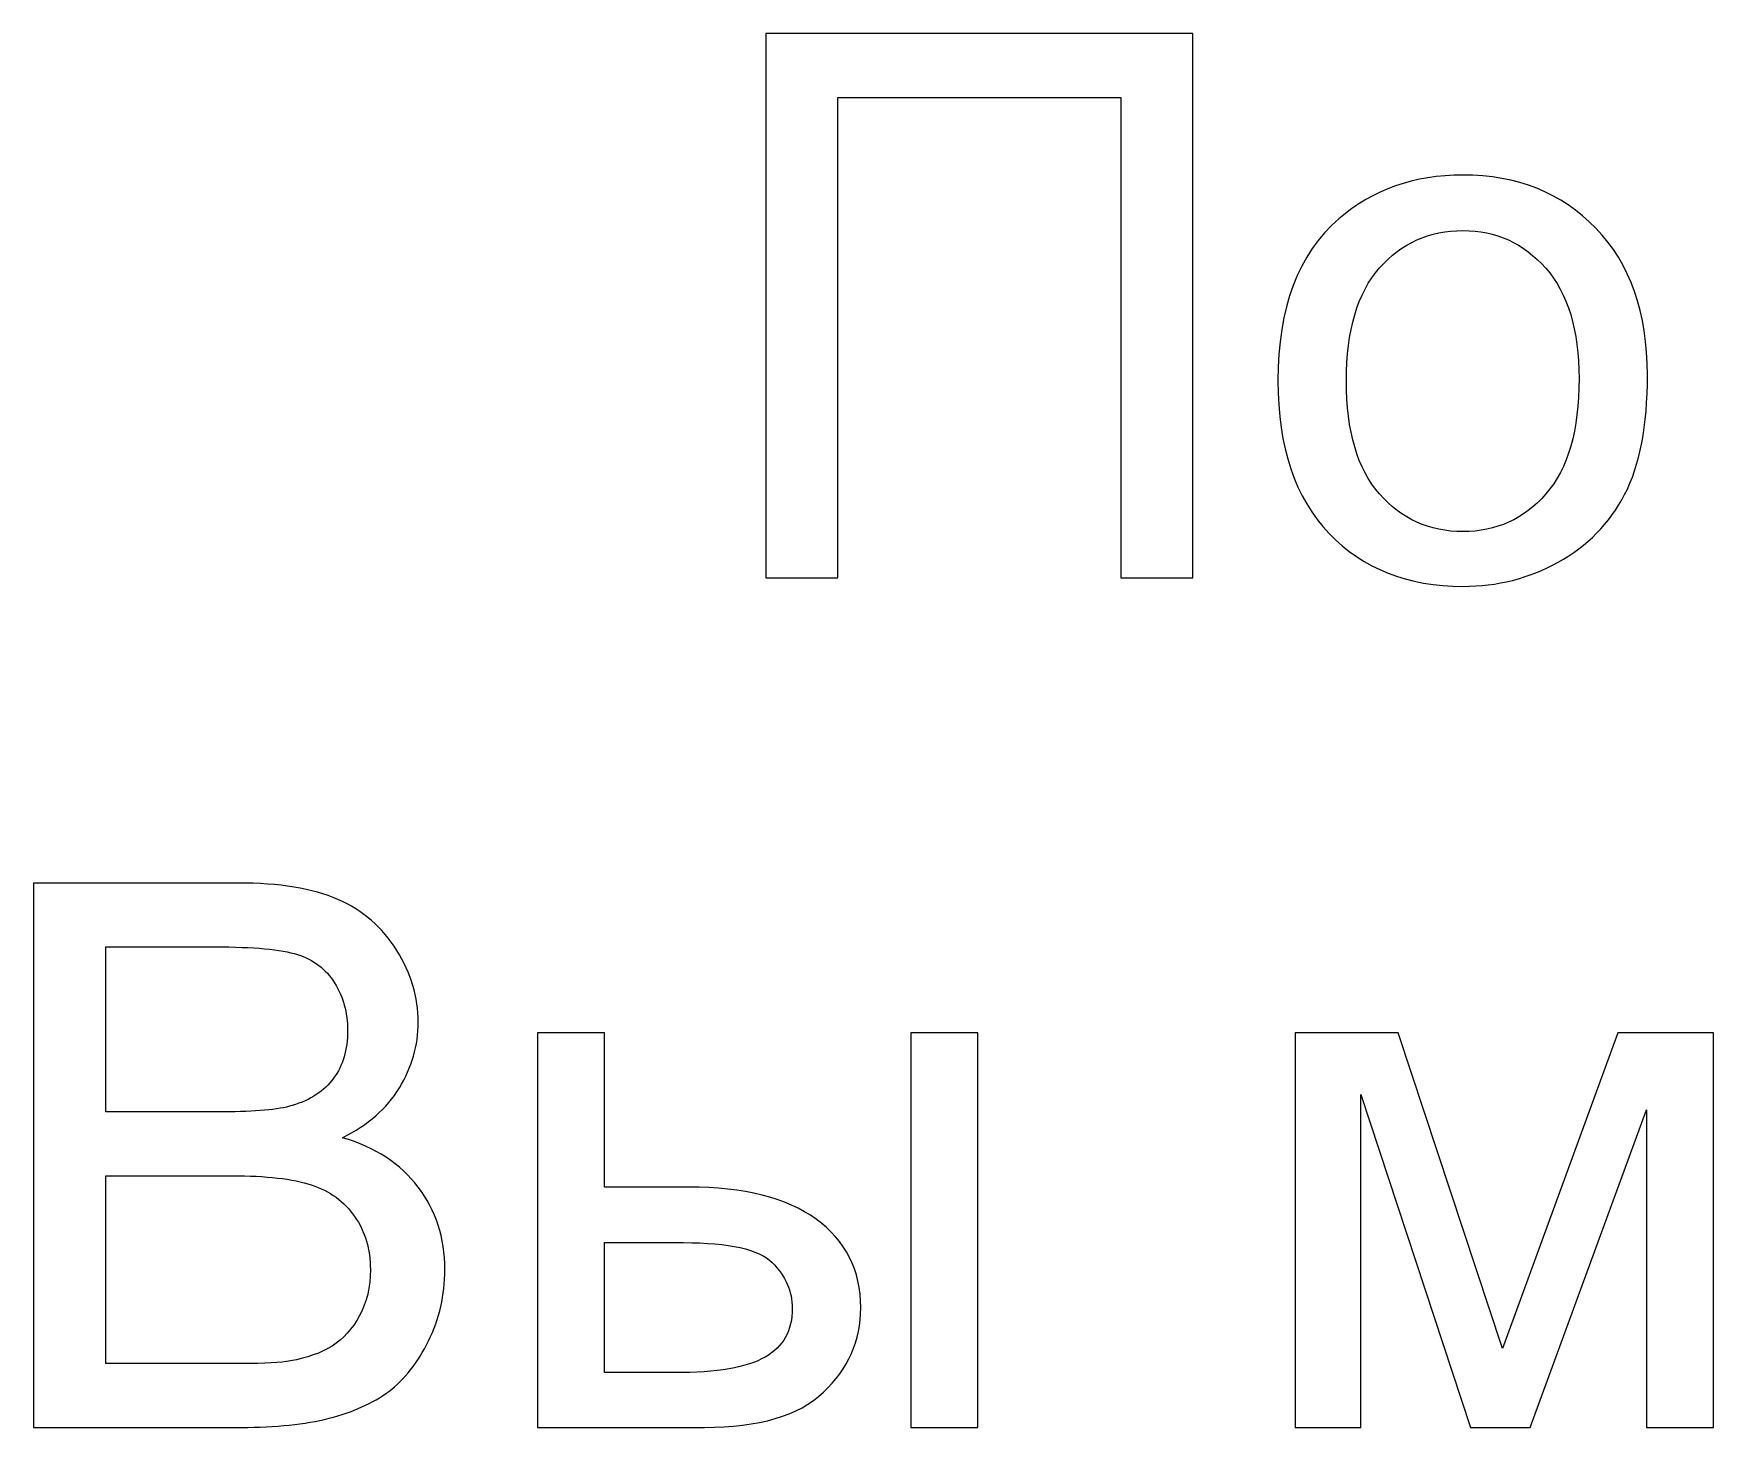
# Model space of a CAD drawing. Header units: centimetres. Extents: x -73.3 to 26.2, y -19.8 to 24.4.
# Drawn here: x -28.661 to -25.666, y 20.385 to 22.869 of the extents above; entities that cross this region are included whole.
import ezdxf

# ---------------------------------------------------------------- set-up
doc = ezdxf.new("R2010")
doc.units = ezdxf.units.CM
doc.header["$MEASUREMENT"] = 0
doc.layers.add('layer 1', color=7, linetype='Continuous')

msp = doc.modelspace()

# ---------------------------------------------------------------- linework, layer by layer
at = {"layer": 'layer 1', "color": 250}
for points, knots in [([(-27.35599, 22.86946), (-27.35599, 22.86946), (-26.59419, 22.86946), (-26.59419, 22.86946), (-26.59419, 22.86946), (-26.59419, 22.86946), (-26.59419, 21.89891), (-26.59419, 21.89891), (-26.59419, 21.89891), (-26.59419, 21.89891), (-26.72297, 21.89891), (-26.72297, 21.89891), (-26.72297, 21.89891), (-26.72297, 21.89891), (-26.72297, 22.75559), (-26.72297, 22.75559), (-26.72297, 22.75559), (-26.72297, 22.75559), (-27.22722, 22.75559), (-27.22722, 22.75559), (-27.22722, 22.75559), (-27.22722, 22.75559), (-27.22722, 21.89891), (-27.22722, 21.89891), (-27.22722, 21.89891), (-27.22722, 21.89891), (-27.35599, 21.89891), (-27.35599, 21.89891), (-27.35599, 21.89891), (-27.35599, 21.89891), (-27.35599, 22.86946), (-27.35599, 22.86946)], [0, 0, 0, 0, 0.1111111, 0.1111111, 0.1111111, 0.1111111, 0.2222222, 0.2222222, 0.2222222, 0.2222222, 0.3333333, 0.3333333, 0.3333333, 0.3333333, 0.4444444, 0.4444444, 0.4444444, 0.4444444, 0.5555556, 0.5555556, 0.5555556, 0.5555556, 0.6666667, 0.6666667, 0.6666667, 0.6666667, 0.7777778, 0.7777778, 0.7777778, 0.7777778, 1, 1, 1, 1]), ([(-26.4426, 22.25066), (-26.4426, 22.38057), (-26.40645, 22.47681), (-26.33393, 22.53939), (-26.33393, 22.53939), (-26.27361, 22.59135), (-26.19974, 22.61733), (-26.11276, 22.61733), (-26.11276, 22.61733), (-26.01629, 22.61733), (-25.93722, 22.5857), (-25.87577, 22.52244), (-25.87577, 22.52244), (-25.81455, 22.45941), (-25.78382, 22.37198), (-25.78382, 22.26061), (-25.78382, 22.26061), (-25.78382, 22.17024), (-25.79738, 22.0993), (-25.82449, 22.04756), (-25.82449, 22.04756), (-25.8516, 21.99583), (-25.89113, 21.95562), (-25.94309, 21.92692), (-25.94309, 21.92692), (-25.99483, 21.89823), (-26.05153, 21.884), (-26.11276, 21.884), (-26.11276, 21.884), (-26.21126, 21.884), (-26.29078, 21.9154), (-26.35155, 21.97843), (-26.35155, 21.97843), (-26.41233, 22.04146), (-26.4426, 22.13228), (-26.4426, 22.25066)], [0, 0, 0, 0, 0.1, 0.1, 0.1, 0.1, 0.2, 0.2, 0.2, 0.2, 0.3, 0.3, 0.3, 0.3, 0.4, 0.4, 0.4, 0.4, 0.5, 0.5, 0.5, 0.5, 0.6, 0.6, 0.6, 0.6, 0.7, 0.7, 0.7, 0.7, 0.8, 0.8, 0.8, 0.8, 1, 1, 1, 1]), ([(-26.3206, 22.25044), (-26.3206, 22.16052), (-26.30095, 22.0932), (-26.26164, 22.04869), (-26.26164, 22.04869), (-26.2221, 22.00396), (-26.17263, 21.9816), (-26.11276, 21.9816), (-26.11276, 21.9816), (-26.05357, 21.9816), (-26.00432, 22.00396), (-25.96478, 22.04892), (-25.96478, 22.04892), (-25.92547, 22.09388), (-25.90582, 22.16233), (-25.90582, 22.25428), (-25.90582, 22.25428), (-25.90582, 22.34103), (-25.9257, 22.40677), (-25.96523, 22.45128), (-25.96523, 22.45128), (-26.00477, 22.49601), (-26.05402, 22.51838), (-26.11276, 22.51838), (-26.11276, 22.51838), (-26.17263, 22.51838), (-26.2221, 22.49624), (-26.26164, 22.45173), (-26.26164, 22.45173), (-26.30095, 22.40723), (-26.3206, 22.34013), (-26.3206, 22.25044)], [0, 0, 0, 0, 0.1111111, 0.1111111, 0.1111111, 0.1111111, 0.2222222, 0.2222222, 0.2222222, 0.2222222, 0.3333333, 0.3333333, 0.3333333, 0.3333333, 0.4444444, 0.4444444, 0.4444444, 0.4444444, 0.5555556, 0.5555556, 0.5555556, 0.5555556, 0.6666667, 0.6666667, 0.6666667, 0.6666667, 0.7777778, 0.7777778, 0.7777778, 0.7777778, 1, 1, 1, 1]), ([(-28.66145, 20.38458), (-28.66145, 20.38458), (-28.66145, 21.35513), (-28.66145, 21.35513), (-28.66145, 21.35513), (-28.66145, 21.35513), (-28.29727, 21.35513), (-28.29727, 21.35513), (-28.29727, 21.35513), (-28.22317, 21.35513), (-28.16375, 21.34541), (-28.11879, 21.32576), (-28.11879, 21.32576), (-28.07406, 21.3061), (-28.03904, 21.27583), (-28.01374, 21.23494), (-28.01374, 21.23494), (-27.98821, 21.19427), (-27.97556, 21.15157), (-27.97556, 21.10684), (-27.97556, 21.10684), (-27.97556, 21.0655), (-27.98686, 21.02641), (-28.00922, 20.98982), (-28.00922, 20.98982), (-28.03159, 20.95322), (-28.06548, 20.92362), (-28.11088, 20.90103), (-28.11088, 20.90103), (-28.05215, 20.88386), (-28.00696, 20.85449), (-27.97556, 20.81292), (-27.97556, 20.81292), (-27.94393, 20.77158), (-27.92812, 20.72255), (-27.92812, 20.66607), (-27.92812, 20.66607), (-27.92812, 20.62044), (-27.93783, 20.57819), (-27.95703, 20.53911), (-27.95703, 20.53911), (-27.97624, 20.50002), (-27.99996, 20.46998), (-28.0282, 20.44874), (-28.0282, 20.44874), (-28.05644, 20.42773), (-28.09191, 20.41169), (-28.13438, 20.40085), (-28.13438, 20.40085), (-28.17708, 20.39), (-28.22927, 20.38458), (-28.29117, 20.38458), (-28.29117, 20.38458), (-28.29117, 20.38458), (-28.66145, 20.38458), (-28.66145, 20.38458)], [0, 0, 0, 0, 0.0666667, 0.0666667, 0.0666667, 0.0666667, 0.1333333, 0.1333333, 0.1333333, 0.1333333, 0.2, 0.2, 0.2, 0.2, 0.2666667, 0.2666667, 0.2666667, 0.2666667, 0.3333333, 0.3333333, 0.3333333, 0.3333333, 0.4, 0.4, 0.4, 0.4, 0.4666667, 0.4666667, 0.4666667, 0.4666667, 0.5333333, 0.5333333, 0.5333333, 0.5333333, 0.6, 0.6, 0.6, 0.6, 0.6666667, 0.6666667, 0.6666667, 0.6666667, 0.7333333, 0.7333333, 0.7333333, 0.7333333, 0.8, 0.8, 0.8, 0.8, 0.8666667, 0.8666667, 0.8666667, 0.8666667, 1, 1, 1, 1]), ([(-28.53267, 20.94712), (-28.53267, 20.94712), (-28.3228, 20.94712), (-28.3228, 20.94712), (-28.3228, 20.94712), (-28.26586, 20.94712), (-28.22497, 20.95096), (-28.20035, 20.95841), (-28.20035, 20.95841), (-28.16759, 20.96813), (-28.14297, 20.98439), (-28.12647, 21.00698), (-28.12647, 21.00698), (-28.10998, 21.02958), (-28.10162, 21.05782), (-28.10162, 21.09193), (-28.10162, 21.09193), (-28.10162, 21.12424), (-28.1093, 21.1527), (-28.12489, 21.1771), (-28.12489, 21.1771), (-28.14025, 21.20173), (-28.16239, 21.21867), (-28.19109, 21.22771), (-28.19109, 21.22771), (-28.21978, 21.23674), (-28.26903, 21.24126), (-28.33861, 21.24126), (-28.33861, 21.24126), (-28.33861, 21.24126), (-28.53267, 21.24126), (-28.53267, 21.24126), (-28.53267, 21.24126), (-28.53267, 21.24126), (-28.53267, 20.94712), (-28.53267, 20.94712)], [0, 0, 0, 0, 0.1, 0.1, 0.1, 0.1, 0.2, 0.2, 0.2, 0.2, 0.3, 0.3, 0.3, 0.3, 0.4, 0.4, 0.4, 0.4, 0.5, 0.5, 0.5, 0.5, 0.6, 0.6, 0.6, 0.6, 0.7, 0.7, 0.7, 0.7, 0.8, 0.8, 0.8, 0.8, 1, 1, 1, 1]), ([(-27.76274, 21.08809), (-27.76274, 21.08809), (-27.64345, 21.08809), (-27.64345, 21.08809), (-27.64345, 21.08809), (-27.64345, 21.08809), (-27.64345, 20.81292), (-27.64345, 20.81292), (-27.64345, 20.81292), (-27.64345, 20.81292), (-27.49299, 20.81292), (-27.49299, 20.81292), (-27.49299, 20.81292), (-27.39472, 20.81292), (-27.31926, 20.79394), (-27.26617, 20.75576), (-27.26617, 20.75576), (-27.21308, 20.71758), (-27.18665, 20.66494), (-27.18665, 20.59785), (-27.18665, 20.59785), (-27.18665, 20.53911), (-27.20879, 20.48895), (-27.25307, 20.44716), (-27.25307, 20.44716), (-27.29735, 20.40536), (-27.36806, 20.38458), (-27.46543, 20.38458), (-27.46543, 20.38458), (-27.46543, 20.38458), (-27.76274, 20.38458), (-27.76274, 20.38458), (-27.76274, 20.38458), (-27.76274, 20.38458), (-27.76274, 21.08809), (-27.76274, 21.08809)], [0, 0, 0, 0, 0.1, 0.1, 0.1, 0.1, 0.2, 0.2, 0.2, 0.2, 0.3, 0.3, 0.3, 0.3, 0.4, 0.4, 0.4, 0.4, 0.5, 0.5, 0.5, 0.5, 0.6, 0.6, 0.6, 0.6, 0.7, 0.7, 0.7, 0.7, 0.8, 0.8, 0.8, 0.8, 1, 1, 1, 1]), ([(-27.09718, 21.08809), (-27.09718, 21.08809), (-26.9779, 21.08809), (-26.9779, 21.08809), (-26.9779, 21.08809), (-26.9779, 21.08809), (-26.9779, 20.38458), (-26.9779, 20.38458), (-26.9779, 20.38458), (-26.9779, 20.38458), (-27.09718, 20.38458), (-27.09718, 20.38458), (-27.09718, 20.38458), (-27.09718, 20.38458), (-27.09718, 21.08809), (-27.09718, 21.08809)], [0, 0, 0, 0, 0.2, 0.2, 0.2, 0.2, 0.4, 0.4, 0.4, 0.4, 0.6, 0.6, 0.6, 0.6, 1, 1, 1, 1]), ([(-26.41174, 21.08809), (-26.41174, 21.08809), (-26.22829, 21.08809), (-26.22829, 21.08809), (-26.22829, 21.08809), (-26.22829, 21.08809), (-26.04236, 20.5251), (-26.04236, 20.5251), (-26.04236, 20.5251), (-26.04236, 20.5251), (-25.83655, 21.08809), (-25.83655, 21.08809), (-25.83655, 21.08809), (-25.83655, 21.08809), (-25.66621, 21.08809), (-25.66621, 21.08809), (-25.66621, 21.08809), (-25.66621, 21.08809), (-25.66621, 20.38458), (-25.66621, 20.38458), (-25.66621, 20.38458), (-25.66621, 20.38458), (-25.78549, 20.38458), (-25.78549, 20.38458), (-25.78549, 20.38458), (-25.78549, 20.38458), (-25.78549, 20.95096), (-25.78549, 20.95096), (-25.78549, 20.95096), (-25.78549, 20.95096), (-25.99266, 20.38458), (-25.99266, 20.38458), (-25.99266, 20.38458), (-25.99266, 20.38458), (-26.09929, 20.38458), (-26.09929, 20.38458), (-26.09929, 20.38458), (-26.09929, 20.38458), (-26.29517, 20.97807), (-26.29517, 20.97807), (-26.29517, 20.97807), (-26.29517, 20.97807), (-26.29517, 20.38458), (-26.29517, 20.38458), (-26.29517, 20.38458), (-26.29517, 20.38458), (-26.41174, 20.38458), (-26.41174, 20.38458), (-26.41174, 20.38458), (-26.41174, 20.38458), (-26.41174, 21.08809), (-26.41174, 21.08809)], [0, 0, 0, 0, 0.0714286, 0.0714286, 0.0714286, 0.0714286, 0.1428571, 0.1428571, 0.1428571, 0.1428571, 0.2142857, 0.2142857, 0.2142857, 0.2142857, 0.2857143, 0.2857143, 0.2857143, 0.2857143, 0.3571429, 0.3571429, 0.3571429, 0.3571429, 0.4285714, 0.4285714, 0.4285714, 0.4285714, 0.5, 0.5, 0.5, 0.5, 0.5714286, 0.5714286, 0.5714286, 0.5714286, 0.6428571, 0.6428571, 0.6428571, 0.6428571, 0.7142857, 0.7142857, 0.7142857, 0.7142857, 0.7857143, 0.7857143, 0.7857143, 0.7857143, 0.8571429, 0.8571429, 0.8571429, 0.8571429, 1, 1, 1, 1]), ([(-28.53267, 20.49844), (-28.53267, 20.49844), (-28.29094, 20.49844), (-28.29094, 20.49844), (-28.29094, 20.49844), (-28.24937, 20.49844), (-28.22023, 20.50002), (-28.20329, 20.50319), (-28.20329, 20.50319), (-28.17392, 20.50838), (-28.14907, 20.51719), (-28.12918, 20.52962), (-28.12918, 20.52962), (-28.1093, 20.54205), (-28.09304, 20.56012), (-28.08016, 20.58384), (-28.08016, 20.58384), (-28.06728, 20.60756), (-28.06096, 20.6349), (-28.06096, 20.66585), (-28.06096, 20.66585), (-28.06096, 20.70222), (-28.07022, 20.73362), (-28.08897, 20.76051), (-28.08897, 20.76051), (-28.1075, 20.78739), (-28.13325, 20.80614), (-28.16623, 20.81699), (-28.16623, 20.81699), (-28.19899, 20.82783), (-28.24644, 20.83325), (-28.30811, 20.83325), (-28.30811, 20.83325), (-28.30811, 20.83325), (-28.53267, 20.83325), (-28.53267, 20.83325), (-28.53267, 20.83325), (-28.53267, 20.83325), (-28.53267, 20.49844), (-28.53267, 20.49844)], [0, 0, 0, 0, 0.0909091, 0.0909091, 0.0909091, 0.0909091, 0.1818182, 0.1818182, 0.1818182, 0.1818182, 0.2727273, 0.2727273, 0.2727273, 0.2727273, 0.3636364, 0.3636364, 0.3636364, 0.3636364, 0.4545455, 0.4545455, 0.4545455, 0.4545455, 0.5454545, 0.5454545, 0.5454545, 0.5454545, 0.6363636, 0.6363636, 0.6363636, 0.6363636, 0.7272727, 0.7272727, 0.7272727, 0.7272727, 0.8181818, 0.8181818, 0.8181818, 0.8181818, 1, 1, 1, 1]), ([(-27.64345, 20.48218), (-27.64345, 20.48218), (-27.5183, 20.48218), (-27.5183, 20.48218), (-27.5183, 20.48218), (-27.44307, 20.48218), (-27.38907, 20.49144), (-27.35699, 20.50996), (-27.35699, 20.50996), (-27.32468, 20.52849), (-27.30864, 20.55741), (-27.30864, 20.59672), (-27.30864, 20.59672), (-27.30864, 20.62722), (-27.32062, 20.65433), (-27.34434, 20.67827), (-27.34434, 20.67827), (-27.36829, 20.702), (-27.42093, 20.71397), (-27.50248, 20.71397), (-27.50248, 20.71397), (-27.50248, 20.71397), (-27.64345, 20.71397), (-27.64345, 20.71397), (-27.64345, 20.71397), (-27.64345, 20.71397), (-27.64345, 20.48218), (-27.64345, 20.48218)], [0, 0, 0, 0, 0.125, 0.125, 0.125, 0.125, 0.25, 0.25, 0.25, 0.25, 0.375, 0.375, 0.375, 0.375, 0.5, 0.5, 0.5, 0.5, 0.625, 0.625, 0.625, 0.625, 0.75, 0.75, 0.75, 0.75, 1, 1, 1, 1])]:
    msp.add_open_spline(points, degree=3, knots=knots, dxfattribs=at)

doc.saveas('drawing.dxf')
